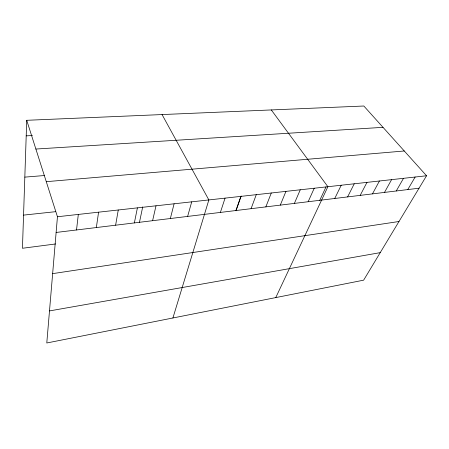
<?xml version="1.0" encoding="UTF-8"?>
<svg xmlns="http://www.w3.org/2000/svg" width="449" height="449" viewBox="0 0 449 449"><rect width="100%" height="100%" fill="white"/><g stroke="black" fill="none" stroke-linecap="round" stroke-linejoin="round"><path stroke-width="0.67" d="M26.721 120.298L57.45 216.744L46.786 342.985L363.634 280.17L426.55 175.761L363.842 106.015L26.721 120.298L22.45 248.269L55.609 243.959M76.521 229.972L78.317 214.426M96.344 227.553L98.578 212.175M115.618 225.202L118.267 209.986M134.363 222.917L137.405 207.865M139.398 222.653L142.698 206.91M152.598 220.695L156.011 205.799M170.345 218.528L174.105 203.79M187.626 216.424L191.712 201.837M172.91 317.982L208.858 199.928L162.05 114.562M220.38 212.428L225.061 198.132M235.91 210.53L240.86 196.376M236.006 210.806L241.186 196M251.064 208.684L256.267 194.664M265.847 206.882L271.291 192.997M280.288 205.12L285.957 191.369M294.381 203.403L300.269 189.781M308.154 201.724L314.244 188.232M319.626 200.591L326.041 186.868M275.77 297.592L327.888 186.717L271.303 109.938M334.752 198.48L341.218 185.235M347.61 196.909L354.244 183.787M360.177 195.377L366.979 182.373M372.468 193.878L379.422 180.992M384.496 192.413L391.595 179.639M396.265 190.977L403.505 178.32M407.782 189.573L415.151 177.024M49.497 310.921L380.224 252.641M52.645 273.632L398.981 221.509M56.119 232.459L419.057 188.198M57.45 216.744L426.55 175.761M23.556 215.116L55.564 211.681M46.275 181.677L404.274 150.987M24.824 177.125L44.681 175.508M35.881 149.04L383.014 127.336M26.199 135.862L32.451 135.531"/></g></svg>
